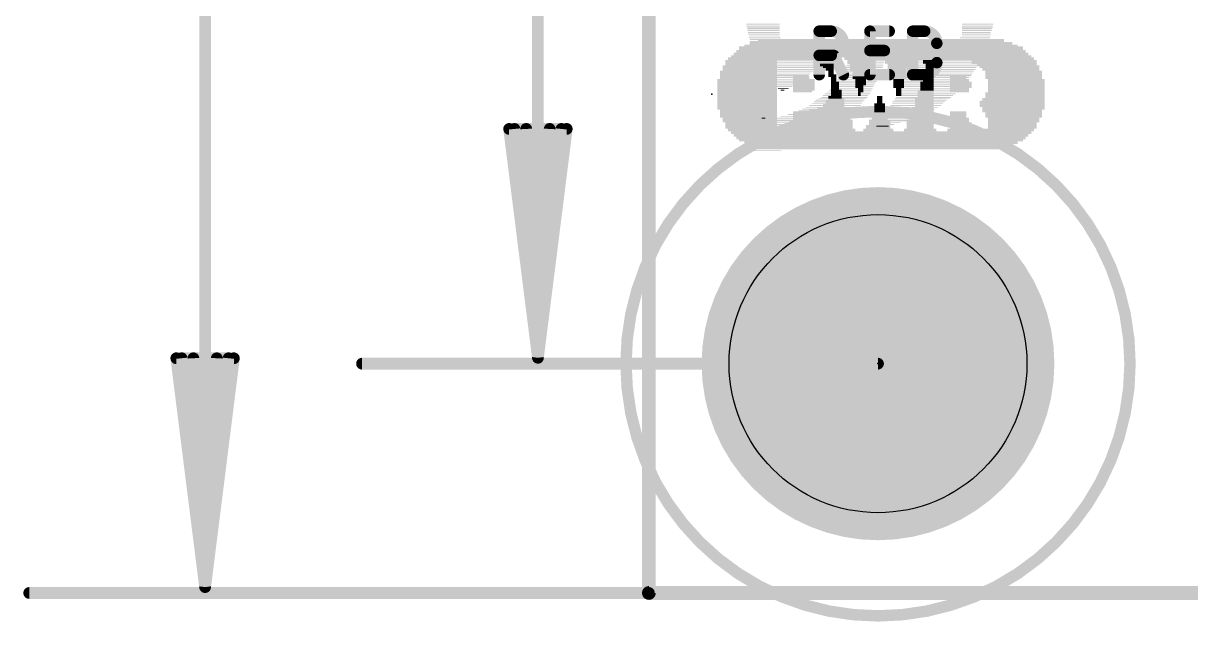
# Model space of a CAD drawing. Extents: x -30.5 to 56.1, y -10.7 to 33.1.
# Drawn here: x -6.94 to 6.01, y -0.32 to 6.31 of the extents above; entities that cross this region are included whole.
import ezdxf

# ---------------------------------------------------------------- set-up
doc = ezdxf.new("R2010")
doc.units = 0
for name, color, linetype in [('1', 12, 'CONTINUOUS'), ('16', 132, 'CONTINUOUS'), ('20', 53, 'CONTINUOUS'), ('21', 41, 'CONTINUOUS'), ('22', 40, 'CONTINUOUS'), ('23', 53, 'CONTINUOUS'), ('27', 253, 'CONTINUOUS'), ('29', 253, 'CONTINUOUS'), ('30', 253, 'CONTINUOUS'), ('39', 12, 'CONTINUOUS'), ('41', 12, 'CONTINUOUS'), ('42', 132, 'CONTINUOUS'), ('47', 253, 'CONTINUOUS')]:
    doc.layers.add(name, color=color, linetype=linetype)

# ---------------------------------------------------------------- blocks, each defined once
blk = doc.blocks.new('RECT')
blk.add_solid([(-0.5, -0.5), (0.5, -0.5), (-0.5, 0.5), (0.5, 0.5)])

msp = doc.modelspace()

# ---------------------------------------------------------------- linework, layer by layer
at = {"layer": '1', "const_width": 0.1524}
for points in [[(0, 0), (0, 25.4)], [(25.4, 0), (0, 0)]]:
    msp.add_lwpolyline(points, dxfattribs=at)
at = {"layer": '1', "const_width": 0.0762}
for points in [[(0, 0.0381, 1), (0, -0.0381)], [(-0.0381, 0, 1), (0.0381, 0)]]:
    msp.add_lwpolyline(points, format="xyb", dxfattribs=at)
at = {"layer": '16', "const_width": 0.1524}
for points in [[(0, 0), (0, 25.4)], [(25.4, 0), (0, 0)]]:
    msp.add_lwpolyline(points, dxfattribs=at)
at = {"layer": '16', "const_width": 0.0762}
for points in [[(0, 0.0381, 1), (0, -0.0381)], [(-0.0381, 0, 1), (0.0381, 0)]]:
    msp.add_lwpolyline(points, format="xyb", dxfattribs=at)
at = {"layer": '20', "const_width": 0.1524}
for points in [[(0, 25.4), (0, 0)], [(0, 0), (25.4, 0)]]:
    msp.add_lwpolyline(points, dxfattribs=at)
at = {"layer": '20', "const_width": 0.0762}
for points in [[(0, 0.0381, 1), (0, -0.0381)], [(-0.0381, 0, 1), (0.0381, 0)]]:
    msp.add_lwpolyline(points, format="xyb", dxfattribs=at)
at = {"layer": '20'}
msp.add_circle((2.54, 2.54), 1.651, dxfattribs=at)
at = {"layer": '23'}
for p in [(0.6985, 5.5245), (2.54, 2.54)]:
    msp.add_point(p, dxfattribs=at)
at = {"layer": '27', "const_width": 0.127}
for points in [[(1.8879, 5.7404), (1.8879, 6.223)], [(1.8879, 6.223), (2.022, 6.223)], [(2.4504, 5.7404), (2.4504, 6.223)], [(2.4504, 6.223), (2.6649, 6.223)], [(2.924, 5.7404), (2.924, 6.223)], [(2.924, 6.223), (3.058, 6.223)], [(3.1921, 6.0889), (3.1921, 5.8745)], [(2.022, 5.9549), (1.8879, 5.9549)], [(2.156, 5.7404), (2.0488, 5.9549)], [(2.4504, 6.0085), (2.6113, 6.0085)], [(2.6649, 5.7404), (2.4504, 5.7404)], [(3.058, 5.7404), (2.924, 5.7404)]]:
    msp.add_lwpolyline(points, dxfattribs=at)
at = {"layer": '27'}
for points, const_width in [([(1.9197, 6.223, 1), (1.8562, 6.223)], 0.0635), ([(1.8879, 6.2547, 1), (1.8879, 6.1913)], 0.0635), ([(2.022, 5.9549, 1), (2.022, 6.223)], 0.127), ([(2.022, 6.2547, 1), (2.022, 6.1913)], 0.0635), ([(2.022, 6.1913, 1), (2.022, 6.2547)], 0.0635), ([(2.4822, 6.223, 1), (2.4187, 6.223)], 0.0635), ([(2.4504, 6.2547, 1), (2.4504, 6.1913)], 0.0635), ([(2.6649, 6.1913, 1), (2.6649, 6.2547)], 0.0635), ([(2.9557, 6.223, 1), (2.8922, 6.223)], 0.0635), ([(2.924, 6.2547, 1), (2.924, 6.1913)], 0.0635), ([(3.1921, 6.0889, 0.4142), (3.058, 6.223)], 0.127), ([(3.058, 6.2547, 1), (3.058, 6.1913)], 0.0635), ([(3.058, 6.1913, 1), (3.058, 6.2547)], 0.0635), ([(3.2238, 6.0889, 1), (3.1603, 6.0889)], 0.0635), ([(3.1603, 6.0889, 1), (3.2238, 6.0889)], 0.0635), ([(1.8879, 5.9866, 1), (1.8879, 5.9231)], 0.0635), ([(2.022, 5.9866, 1), (2.022, 5.9231)], 0.0635), ([(2.0772, 5.9691, 1), (2.0204, 5.9407)], 0.0635), ([(2.022, 5.9231, 1), (2.022, 5.9866)], 0.0635), ([(2.4504, 6.0403, 1), (2.4504, 5.9768)], 0.0635), ([(2.6113, 5.9768, 1), (2.6113, 6.0403)], 0.0635), ([(3.058, 5.7404, 0.4142), (3.1921, 5.8745)], 0.127), ([(3.2238, 5.8745, 1), (3.1603, 5.8745)], 0.0635), ([(3.1603, 5.8745, 1), (3.2238, 5.8745)], 0.0635), ([(1.8562, 5.7404, 1), (1.9197, 5.7404)], 0.0635), ([(2.1276, 5.7262, 1), (2.1844, 5.7546)], 0.0635), ([(2.4187, 5.7404, 1), (2.4822, 5.7404)], 0.0635), ([(2.4504, 5.7721, 1), (2.4504, 5.7087)], 0.0635), ([(2.6649, 5.7087, 1), (2.6649, 5.7721)], 0.0635), ([(2.8922, 5.7404, 1), (2.9557, 5.7404)], 0.0635), ([(2.924, 5.7721, 1), (2.924, 5.7087)], 0.0635), ([(3.058, 5.7721, 1), (3.058, 5.7087)], 0.0635), ([(3.058, 5.7087, 1), (3.058, 5.7721)], 0.0635)]:
    msp.add_lwpolyline(points, format="xyb", dxfattribs=dict(at, const_width=const_width))
at = {"layer": '29', "const_width": 1.7526}
msp.add_lwpolyline([(2.54, 1.6637, 1), (2.54, 3.4163, 1), (2.54, 1.6637)], format="xyb", dxfattribs=at)
at = {"layer": '30', "const_width": 1.7526}
msp.add_lwpolyline([(2.54, 1.6637, 1), (2.54, 3.4163, 1), (2.54, 1.6637)], format="xyb", dxfattribs=at)
at = {"layer": '39', "const_width": 0.127}
msp.add_lwpolyline([(2.54, -0.254, 1), (2.54, 5.334, 1), (2.54, -0.254)], format="xyb", dxfattribs=at)
at = {"layer": '41'}
for points, const_width in [([(2.54, 4.3942, 1), (2.54, 0.6858)], 0.2032), ([(2.54, 0.6858, 1), (2.54, 4.3942)], 0.2032), ([(2.54, 4.445, 1), (2.54, 4.3434)], 0.1016), ([(2.54, 4.3434, 1), (2.54, 4.445)], 0.1016), ([(2.54, 0.7366, 1), (2.54, 0.635)], 0.1016), ([(2.54, 0.635, 1), (2.54, 0.7366)], 0.1016)]:
    msp.add_lwpolyline(points, format="xyb", dxfattribs=dict(at, const_width=const_width))
at = {"layer": '42'}
for points, const_width in [([(2.54, 4.3942, 1), (2.54, 0.6858)], 0.2032), ([(2.54, 0.6858, 1), (2.54, 4.3942)], 0.2032), ([(2.54, 4.445, 1), (2.54, 4.3434)], 0.1016), ([(2.54, 4.3434, 1), (2.54, 4.445)], 0.1016), ([(2.54, 0.7366, 1), (2.54, 0.635)], 0.1016), ([(2.54, 0.635, 1), (2.54, 0.7366)], 0.1016)]:
    msp.add_lwpolyline(points, format="xyb", dxfattribs=dict(at, const_width=const_width))
at = {"layer": '47', "const_width": 0.13}
for points in [[(-4.92, 0.065), (-4.92, 25.335)], [(-1.23, 22.795), (-1.23, 2.605)], [(-1.23, 2.605), (-1.5492, 5.14)], [(-1.5492, 5.14), (-0.9108, 5.14)], [(-1.23, 2.605), (-1.49, 5.14)], [(-1.23, 2.605), (-1.36, 5.14)], [(-0.9108, 5.14), (-1.23, 2.605)], [(-1.1, 5.14), (-1.23, 2.605)], [(-0.97, 5.14), (-1.23, 2.605)], [(-4.92, 0.065), (-5.2392, 2.6)], [(-5.2392, 2.6), (-4.6008, 2.6)], [(-4.92, 0.065), (-5.18, 2.6)], [(-4.92, 0.065), (-5.05, 2.6)], [(-4.6008, 2.6), (-4.92, 0.065)], [(-4.79, 2.6), (-4.92, 0.065)], [(-4.66, 2.6), (-4.92, 0.065)], [(2.54, 2.54), (-3.18, 2.54)], [(0, 0), (-6.87, 0)]]:
    msp.add_lwpolyline(points, dxfattribs=at)
at = {"layer": '47', "const_width": 0.065}
for points in [[(-1.517, 5.1441, 1), (-1.5815, 5.1359)], [(-1.5492, 5.1725, 1), (-1.5492, 5.1075)], [(-1.4577, 5.1433, 1), (-1.5223, 5.1367)], [(-1.3275, 5.1417, 1), (-1.3925, 5.1383)], [(-1.0675, 5.1383, 1), (-1.1325, 5.1417)], [(-0.9377, 5.1367, 1), (-1.0023, 5.1433)], [(-0.8785, 5.1359, 1), (-0.943, 5.1441)], [(-0.9108, 5.1075, 1), (-0.9108, 5.1725)], [(-5.207, 2.6041, 1), (-5.2715, 2.5959)], [(-5.2392, 2.6325, 1), (-5.2392, 2.5675)], [(-5.1477, 2.6033, 1), (-5.2123, 2.5967)], [(-5.0175, 2.6017, 1), (-5.0825, 2.5983)], [(-4.7575, 2.5983, 1), (-4.8225, 2.6017)], [(-4.6277, 2.5967, 1), (-4.6923, 2.6033)], [(-4.5685, 2.5959, 1), (-4.633, 2.6041)], [(-4.6008, 2.5675, 1), (-4.6008, 2.6325)], [(-3.18, 2.5725, 1), (-3.18, 2.5075)], [(-1.2622, 2.6091, 1), (-1.1978, 2.6009)], [(-1.2623, 2.6083, 1), (-1.1977, 2.6017)], [(-1.2625, 2.6033, 1), (-1.1975, 2.6067)], [(-1.2625, 2.6067, 1), (-1.1975, 2.6033)], [(-1.2625, 2.605, 1), (-1.1975, 2.605)], [(-1.2623, 2.6017, 1), (-1.1977, 2.6083)], [(-1.2622, 2.6009, 1), (-1.1978, 2.6091)], [(2.54, 2.5075, 1), (2.54, 2.5725)], [(-6.87, 0.0325, 1), (-6.87, -0.0325)], [(-4.9522, 0.0691, 1), (-4.8878, 0.0609)], [(-4.9523, 0.0683, 1), (-4.8877, 0.0617)], [(-4.9525, 0.0633, 1), (-4.8875, 0.0667)], [(-4.9525, 0.0667, 1), (-4.8875, 0.0633)], [(-4.9525, 0.065, 1), (-4.8875, 0.065)], [(-4.9523, 0.0617, 1), (-4.8877, 0.0683)], [(-4.9522, 0.0609, 1), (-4.8878, 0.0691)], [(0, -0.0325, 1), (0, 0.0325)]]:
    msp.add_lwpolyline(points, format="xyb", dxfattribs=at)

# ---------------------------------------------------------------- block references
at = {"layer": '21'}
for p, xscale, yscale in [((2.5735, 6.0895), 2.91, 0.03), ((2.5735, 6.1195), 2.73, 0.03), ((2.5735, 5.9445), 3.33, 0.02), ((2.5735, 5.9695), 3.27, 0.03), ((2.5735, 5.9995), 3.21, 0.03), ((2.5735, 6.0345), 3.15, 0.04), ((2.5735, 6.0645), 3.03, 0.02), ((1.1185, 5.8295), 0.6, 0.03), ((1.1335, 5.8845), 0.57, 0.04), ((1.1335, 5.8495), 0.57, 0.03), ((1.5085, 5.9195), 1.26, 0.03), ((1.9585, 5.8845), 0.24, 0.04), ((1.9735, 5.8495), 0.15, 0.03), ((1.9885, 5.8295), 0.12, 0.03), ((2.5585, 5.9195), 0.78, 0.03), ((2.3485, 5.8845), 0.3, 0.04), ((2.3485, 5.8495), 0.24, 0.03), ((2.3485, 5.8295), 0.24, 0.03), ((2.7685, 5.8845), 0.3, 0.04), ((2.7685, 5.8495), 0.24, 0.03), ((2.7685, 5.8295), 0.24, 0.03), ((3.6235, 5.9195), 1.29, 0.03), ((3.0985, 5.8845), 0.12, 0.04), ((3.1135, 5.8495), 0.09, 0.03), ((3.1135, 5.8295), 0.09, 0.03), ((3.9385, 5.8845), 0.72, 0.04), ((3.9685, 5.8495), 0.66, 0.03), ((3.9985, 5.8295), 0.66, 0.03), ((1.0885, 5.6795), 0.66, 0.03), ((1.1035, 5.7645), 0.63, 0.04), ((1.1035, 5.7295), 0.63, 0.03), ((1.1035, 5.7095), 0.63, 0.03), ((1.1185, 5.7995), 0.6, 0.03), ((1.6885, 5.7095), 0.18, 0.03), ((1.7185, 5.6795), 0.24, 0.03), ((2.0035, 5.7995), 0.09, 0.03), ((2.0185, 5.7645), 0.06, 0.04), ((2.0335, 5.7295), 0.09, 0.03), ((2.0485, 5.7095), 0.06, 0.03), ((2.0485, 5.6795), 0.06, 0.03), ((2.3335, 5.7995), 0.21, 0.03), ((2.3485, 5.7645), 0.18, 0.04), ((2.3485, 5.7295), 0.18, 0.03), ((2.3335, 5.7095), 0.15, 0.03), ((2.3485, 5.6795), 0.12, 0.03), ((2.7535, 5.7995), 0.21, 0.03), ((2.7685, 5.7645), 0.18, 0.04), ((2.7685, 5.7295), 0.18, 0.03), ((2.7685, 5.7095), 0.18, 0.03), ((2.7685, 5.6795), 0.12, 0.03), ((3.0985, 5.7295), 0.12, 0.03), ((3.0985, 5.7095), 0.12, 0.03), ((3.0985, 5.6795), 0.12, 0.03), ((3.1135, 5.7995), 0.09, 0.03), ((3.1135, 5.7645), 0.09, 0.04), ((3.4285, 5.7095), 0.18, 0.03), ((3.4435, 5.6795), 0.21, 0.03), ((4.0135, 5.7995), 0.63, 0.03), ((4.0435, 5.7645), 0.63, 0.04), ((4.0435, 5.7295), 0.63, 0.03), ((4.0435, 5.7095), 0.63, 0.03), ((4.0735, 5.6795), 0.63, 0.03), ((1.0885, 5.6445), 0.66, 0.04), ((1.0885, 5.6095), 0.66, 0.03), ((1.0885, 5.5795), 0.66, 0.03), ((1.0885, 5.5595), 0.66, 0.03), ((1.7185, 5.6445), 0.24, 0.04), ((1.7185, 5.6095), 0.24, 0.03), ((1.7185, 5.5795), 0.24, 0.03), ((1.7035, 5.5595), 0.21, 0.03), ((2.0635, 5.6445), 0.09, 0.04), ((2.0635, 5.6095), 0.09, 0.03), ((2.0635, 5.5795), 0.09, 0.03), ((2.0785, 5.5595), 0.12, 0.03), ((2.3485, 5.6445), 0.12, 0.04), ((2.3335, 5.6095), 0.09, 0.03), ((2.3485, 5.5795), 0.06, 0.03), ((2.3485, 5.5595), 0.06, 0.03), ((2.7685, 5.6445), 0.12, 0.04), ((2.7685, 5.6095), 0.12, 0.03), ((2.7685, 5.5795), 0.06, 0.03), ((2.7685, 5.5595), 0.06, 0.03), ((3.0685, 5.5595), 0.18, 0.03), ((3.0835, 5.6445), 0.15, 0.04), ((3.0835, 5.6095), 0.15, 0.03), ((3.0835, 5.5795), 0.15, 0.03), ((3.4585, 5.6445), 0.24, 0.04), ((3.4585, 5.6095), 0.24, 0.03), ((3.4435, 5.5795), 0.21, 0.03), ((3.4435, 5.5595), 0.21, 0.03), ((4.0735, 5.6445), 0.63, 0.04), ((4.0735, 5.6095), 0.63, 0.03), ((4.0735, 5.5795), 0.63, 0.03), ((4.0735, 5.5595), 0.63, 0.03), ((1.0885, 5.5245), 0.66, 0.04), ((1.0885, 5.4895), 0.66, 0.03), ((1.0885, 5.4695), 0.66, 0.03), ((1.0885, 5.4395), 0.66, 0.03), ((2.0635, 5.4395), 0.21, 0.03), ((2.0635, 5.4895), 0.15, 0.03), ((2.0785, 5.4695), 0.18, 0.03), ((2.0785, 5.5245), 0.12, 0.04), ((2.3335, 5.5245), 0.03, 0.04), ((2.5585, 5.4895), 0.06, 0.03), ((2.5585, 5.4695), 0.06, 0.03), ((2.5585, 5.4395), 0.06, 0.03), ((2.7685, 5.5245), 0.06, 0.04), ((3.0535, 5.4695), 0.21, 0.03), ((3.0535, 5.4395), 0.21, 0.03), ((3.0685, 5.5245), 0.18, 0.04), ((3.0685, 5.4895), 0.18, 0.03), ((4.0285, 5.4395), 0.72, 0.03), ((4.0435, 5.4695), 0.69, 0.03), ((4.0585, 5.5245), 0.66, 0.04), ((4.0585, 5.4895), 0.66, 0.03), ((1.0885, 5.4045), 0.66, 0.04), ((1.0885, 5.3695), 0.66, 0.03), ((1.1035, 5.3395), 0.63, 0.03), ((1.1035, 5.3195), 0.63, 0.03), ((1.8985, 5.3195), 0.6, 0.03), ((1.9885, 5.3395), 0.42, 0.03), ((2.0335, 5.3695), 0.33, 0.03), ((2.0485, 5.4045), 0.24, 0.04), ((2.5585, 5.3195), 0.18, 0.03), ((2.5585, 5.4045), 0.12, 0.04), ((2.5585, 5.3695), 0.12, 0.03), ((2.5585, 5.3395), 0.12, 0.03), ((3.0235, 5.3195), 0.27, 0.03), ((3.0385, 5.3695), 0.24, 0.03), ((3.0385, 5.3395), 0.24, 0.03), ((3.0535, 5.4045), 0.21, 0.04), ((3.4285, 5.3195), 0.18, 0.03), ((4.0285, 5.4045), 0.72, 0.04), ((4.0435, 5.3695), 0.69, 0.03), ((4.0285, 5.3395), 0.66, 0.03), ((4.0435, 5.3195), 0.63, 0.03), ((1.1035, 5.2845), 0.63, 0.04), ((1.1185, 5.2495), 0.6, 0.03), ((1.1185, 5.2295), 0.6, 0.03), ((1.1335, 5.1995), 0.57, 0.03), ((1.1335, 5.1645), 0.57, 0.04), ((1.9135, 5.2845), 0.63, 0.04), ((1.9135, 5.2495), 0.63, 0.03), ((1.9285, 5.2295), 0.66, 0.03), ((1.9285, 5.1995), 0.66, 0.03), ((1.9285, 5.1645), 0.66, 0.04), ((2.5435, 5.1645), 0.27, 0.04), ((2.5585, 5.2295), 0.24, 0.03), ((2.5585, 5.1995), 0.24, 0.03), ((2.5585, 5.2845), 0.18, 0.04), ((2.5585, 5.2495), 0.18, 0.03), ((3.0085, 5.2295), 0.3, 0.03), ((3.0085, 5.1995), 0.3, 0.03), ((3.0085, 5.1645), 0.3, 0.04), ((3.0235, 5.2845), 0.27, 0.04), ((3.0235, 5.2495), 0.27, 0.03), ((3.4285, 5.2845), 0.18, 0.04), ((3.4435, 5.2495), 0.21, 0.03), ((3.4435, 5.2295), 0.21, 0.03), ((3.4585, 5.1995), 0.24, 0.03), ((3.4585, 5.1645), 0.24, 0.04), ((4.0435, 5.2845), 0.63, 0.04), ((4.0435, 5.2495), 0.57, 0.03), ((4.0435, 5.2295), 0.57, 0.03), ((4.0285, 5.1995), 0.54, 0.03), ((4.0285, 5.1645), 0.54, 0.04), ((1.1635, 5.1295), 0.57, 0.03), ((2.5735, 5.0995), 3.33, 0.03), ((2.5735, 5.0695), 3.27, 0.03), ((2.5735, 5.0395), 3.21, 0.03), ((1.9285, 5.1295), 0.72, 0.03), ((2.5435, 5.1295), 0.33, 0.03), ((3.0085, 5.1295), 0.36, 0.03), ((3.4585, 5.1295), 0.3, 0.03), ((3.9835, 5.1295), 0.57, 0.03), ((2.5735, 5.0195), 3.15, 0.03), ((2.5735, 4.9895), 3.03, 0.03), ((2.5735, 4.9595), 2.91, 0.03), ((2.5735, 4.9295), 2.73, 0.03)]:
    msp.add_blockref('RECT', p, dxfattribs=dict(at, xscale=xscale, yscale=yscale))
at = {"layer": '22', "yscale": 0.01, "rotation": 180}
for p, xscale in [((1.265, 6.2995), 0.37), ((1.265, 6.2795), 0.37), ((1.27, 6.2595), 0.36), ((1.27, 6.2495), 0.36), ((1.27, 6.2295), 0.36), ((1.275, 6.2095), 0.35), ((3.645, 6.2995), 0.35), ((3.64, 6.2795), 0.34), ((3.64, 6.2595), 0.34), ((3.635, 6.2495), 0.33), ((3.635, 6.2295), 0.33), ((3.63, 6.2095), 0.32), ((1.275, 6.1895), 0.35), ((1.28, 6.1695), 0.34), ((1.285, 6.1495), 0.35), ((1.56, 6.1295), 0.88), ((1.56, 6.1095), 0.88), ((1.565, 6.0895), 0.87), ((2.46, 6.0895), 0.38), ((2.47, 6.1095), 0.38), ((2.47, 6.1295), 0.36), ((3.345, 6.0895), 0.83), ((3.355, 6.1295), 0.83), ((3.355, 6.1095), 0.83), ((3.615, 6.1495), 0.33), ((3.63, 6.1895), 0.32), ((3.63, 6.1695), 0.32), ((1.565, 6.0695), 0.85), ((1.565, 6.0495), 0.83), ((1.565, 6.0295), 0.81), ((1.565, 6.0095), 0.81), ((1.565, 5.9995), 0.79), ((1.565, 5.9795), 0.77), ((1.565, 5.9595), 0.75), ((2.435, 5.9795), 0.39), ((2.435, 5.9595), 0.39), ((2.445, 5.9995), 0.39), ((2.455, 6.0495), 0.39), ((2.455, 6.0295), 0.39), ((2.455, 6.0095), 0.39), ((2.46, 6.0695), 0.38), ((3.31, 5.9795), 0.8), ((3.305, 5.9595), 0.79), ((3.33, 6.0295), 0.82), ((3.325, 6.0095), 0.81), ((3.32, 5.9995), 0.8), ((3.34, 6.0695), 0.82), ((3.335, 6.0495), 0.81), ((1.565, 5.9395), 0.73), ((1.56, 5.9195), 0.72), ((1.56, 5.8995), 0.7), ((1.565, 5.8795), 0.67), ((1.565, 5.8595), 0.65), ((1.56, 5.8395), 0.62), ((1.56, 5.8195), 0.6), ((2.385, 5.8195), 0.41), ((2.395, 5.8395), 0.41), ((2.4, 5.8595), 0.4), ((2.41, 5.8795), 0.4), ((2.42, 5.8995), 0.4), ((2.43, 5.9395), 0.4), ((2.425, 5.9195), 0.39), ((3.25, 5.8195), 0.76), ((3.26, 5.8395), 0.76), ((3.28, 5.8995), 0.78), ((3.28, 5.8795), 0.78), ((3.27, 5.8595), 0.76), ((3.295, 5.9395), 0.79), ((3.295, 5.9195), 0.79), ((1.555, 5.7995), 0.57), ((1.555, 5.7795), 0.53), ((1.55, 5.7595), 0.5), ((1.545, 5.7395), 0.47), ((1.55, 5.7295), 0.44), ((1.54, 5.7095), 0.4), ((1.535, 5.6895), 0.35), ((2.31, 5.6895), 0.44), ((2.325, 5.7095), 0.43), ((2.335, 5.7295), 0.43), ((2.345, 5.7395), 0.43), ((2.355, 5.7595), 0.43), ((2.365, 5.7795), 0.41), ((2.375, 5.7995), 0.41), ((3.175, 5.6895), 0.71), ((3.19, 5.7095), 0.72), ((3.205, 5.7295), 0.73), ((3.215, 5.7395), 0.73), ((3.225, 5.7595), 0.73), ((3.245, 5.7995), 0.75), ((3.235, 5.7795), 0.73), ((1.53, 5.6695), 0.34), ((1.525, 5.6495), 0.29), ((1.52, 5.6295), 0.24), ((1.505, 5.6095), 0.17), ((1.49, 5.5895), 0.12), ((1.48, 5.5695), 0.04), ((2.235, 5.5695), 0.47), ((2.25, 5.5895), 0.46), ((2.26, 5.6095), 0.46), ((2.275, 5.6295), 0.45), ((2.29, 5.6495), 0.44), ((2.31, 5.6695), 0.44), ((3.11, 5.5695), 0.66), ((3.12, 5.5895), 0.66), ((3.135, 5.6095), 0.67), ((3.15, 5.6295), 0.68), ((3.17, 5.6695), 0.7), ((3.165, 5.6495), 0.69), ((2.1, 5.4395), 0.54), ((2.12, 5.4595), 0.54), ((2.145, 5.4795), 0.53), ((2.165, 5.4895), 0.51), ((2.18, 5.5095), 0.5), ((2.2, 5.5295), 0.5), ((2.22, 5.5495), 0.48), ((2.99, 5.4395), 0.58), ((3.01, 5.4595), 0.58), ((3.03, 5.4795), 0.6), ((3.045, 5.4895), 0.61), ((3.06, 5.5095), 0.62), ((3.08, 5.5295), 0.64), ((3.095, 5.5495), 0.65), ((1.945, 5.3195), 0.67), ((1.98, 5.3395), 0.64), ((2.01, 5.3595), 0.62), ((2.035, 5.3795), 0.59), ((2.065, 5.3995), 0.57), ((2.085, 5.4195), 0.55), ((2.87, 5.3195), 0.48), ((2.91, 5.3595), 0.52), ((2.895, 5.3395), 0.49), ((2.94, 5.3795), 0.54), ((2.96, 5.3995), 0.56), ((2.98, 5.4195), 0.56), ((1.685, 5.2395), 1.03), ((1.66, 5.2095), 0.98), ((1.645, 5.1895), 0.95), ((1.27, 5.2595), 0.04), ((1.78, 5.2595), 0.88), ((1.85, 5.2795), 0.78), ((1.9, 5.2995), 0.72), ((2.625, 5.1895), 0.19), ((2.665, 5.2095), 0.25), ((2.705, 5.2295), 0.31), ((2.75, 5.2395), 0.36), ((2.785, 5.2595), 0.39), ((2.81, 5.2795), 0.42), ((2.84, 5.2995), 0.44), ((1.64, 5.1695), 0.94), ((1.63, 5.1495), 0.92), ((1.61, 5.1295), 0.88), ((1.6, 5.1095), 0.86), ((1.585, 5.0895), 0.83), ((1.565, 5.0695), 0.79), ((1.545, 5.0495), 0.75), ((2.59, 5.1695), 0.14), ((1.525, 5.0295), 0.71), ((1.51, 5.0095), 0.68), ((1.485, 4.9895), 0.63), ((1.46, 4.9795), 0.58), ((1.43, 4.9595), 0.52), ((1.395, 4.9395), 0.45), ((1.385, 4.9195), 0.43), ((1.32, 4.8995), 0.3)]:
    msp.add_blockref('RECT', p, dxfattribs=dict(at, xscale=xscale))
msp.add_blockref('RECT', (1.67, 5.2295), dxfattribs=at)

doc.saveas('drawing.dxf')
